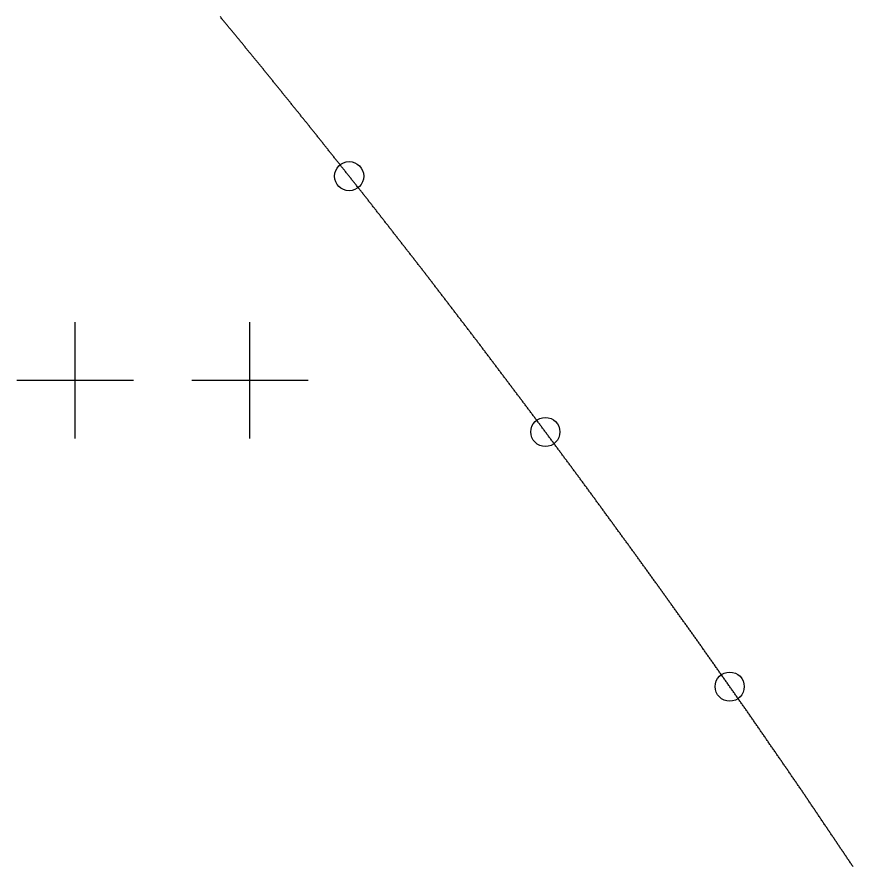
# Model space of a CAD drawing. Extents: x 2 to 292, y 1 to 254.
# Drawn here: x 218.44 to 232.79, y 46.69 to 61.26 of the extents above; entities that cross this region are included whole.
import ezdxf

# ---------------------------------------------------------------- set-up
doc = ezdxf.new("R2010")
doc.units = 0
doc.header["$PDMODE"] = 2
doc.header["$PDSIZE"] = 1
doc.layers.get('0').update_dxf_attribs({"linetype": 'CONTINUOUS'})
doc.layers.add('DRILLING', color=3, linetype='CONTINUOUS')
doc.layers.add('RIB_INDICATION', color=1, linetype='CONTINUOUS')

# ---------------------------------------------------------------- blocks, each defined once
blk = doc.blocks.new('*U113')
at = {"layer": 'DRILLING'}
blk.add_point((0, 0), dxfattribs=at)
blk = doc.blocks.new('*U114')
at = {"layer": 'DRILLING', "color": 0, "linetype": 'BYBLOCK'}
for p in [(0, 0), (3, 0), (6, 0)]:
    blk.add_blockref('*U113', p, dxfattribs=at)

msp = doc.modelspace()

# ---------------------------------------------------------------- linework, layer by layer
msp.add_polyline3d([(232.788, 46.6809, 0), (232.779, 46.6946, 0), (232.77, 46.7082, 0), (232.76, 46.7219, 0), (232.751, 46.7356, 0), (232.742, 46.7493, 0), (232.733, 46.7629, 0), (232.724, 46.7766, 0), (232.714, 46.7903, 0), (232.705, 46.804, 0), (232.696, 46.8176, 0), (232.687, 46.8313, 0), (232.677, 46.845, 0), (232.668, 46.8587, 0), (232.659, 46.8723, 0), (232.65, 46.886, 0), (232.641, 46.8997, 0), (232.631, 46.9134, 0), (232.622, 46.9271, 0), (232.613, 46.9407, 0), (232.604, 46.9544, 0), (232.595, 46.9681, 0), (232.585, 46.9818, 0), (232.576, 46.9954, 0), (232.567, 47.0091, 0), (232.558, 47.0228, 0), (232.548, 47.0365, 0), (232.539, 47.0501, 0), (232.53, 47.0638, 0), (232.521, 47.0775, 0), (232.512, 47.0912, 0), (232.502, 47.1048, 0), (232.493, 47.1185, 0), (232.484, 47.1322, 0), (232.475, 47.1459, 0), (232.466, 47.1595, 0), (232.456, 47.1732, 0), (232.447, 47.1869, 0), (232.438, 47.2006, 0), (232.429, 47.2143, 0), (232.419, 47.2279, 0), (232.41, 47.2416, 0), (232.401, 47.2553, 0), (232.392, 47.269, 0), (232.383, 47.2826, 0), (232.373, 47.2963, 0), (232.364, 47.31, 0), (232.355, 47.3237, 0), (232.346, 47.3373, 0), (232.336, 47.351, 0), (232.327, 47.3647, 0), (232.318, 47.3784, 0), (232.309, 47.392, 0), (232.3, 47.4057, 0), (232.29, 47.4194, 0), (232.281, 47.4331, 0), (232.272, 47.4467, 0), (232.263, 47.4604, 0), (232.254, 47.4741, 0), (232.244, 47.4878, 0), (232.235, 47.5015, 0), (232.226, 47.5151, 0), (232.217, 47.5288, 0), (232.207, 47.5425, 0), (232.198, 47.5562, 0), (232.189, 47.5698, 0), (232.18, 47.5835, 0), (232.171, 47.5972, 0), (232.161, 47.6109, 0), (232.152, 47.6245, 0), (232.143, 47.6382, 0), (232.134, 47.6519, 0), (232.125, 47.6656, 0), (232.115, 47.6792, 0), (232.106, 47.6929, 0), (232.097, 47.7066, 0), (232.088, 47.7203, 0), (232.078, 47.7339, 0), (232.069, 47.7476, 0), (232.06, 47.7613, 0), (232.051, 47.775, 0), (232.042, 47.7887, 0), (232.032, 47.8023, 0), (232.023, 47.816, 0), (232.014, 47.8297, 0), (232.005, 47.8434, 0), (231.996, 47.857, 0), (231.986, 47.8707, 0), (231.977, 47.8844, 0), (231.968, 47.8981, 0), (231.959, 47.9117, 0), (231.949, 47.9254, 0), (231.94, 47.9391, 0), (231.931, 47.9528, 0), (231.922, 47.9664, 0), (231.913, 47.9801, 0), (231.903, 47.9938, 0), (231.894, 48.0075, 0), (231.885, 48.0211, 0), (231.876, 48.0346, 0), (231.866, 48.0482, 0), (231.857, 48.0618, 0), (231.848, 48.0753, 0), (231.838, 48.0889, 0), (231.829, 48.1024, 0), (231.82, 48.116, 0), (231.81, 48.1295, 0), (231.801, 48.1431, 0), (231.791, 48.1566, 0), (231.782, 48.1702, 0), (231.773, 48.1838, 0), (231.763, 48.1973, 0), (231.754, 48.2109, 0), (231.745, 48.2244, 0), (231.735, 48.238, 0), (231.726, 48.2515, 0), (231.717, 48.2651, 0), (231.707, 48.2786, 0), (231.698, 48.2922, 0), (231.689, 48.3058, 0), (231.679, 48.3193, 0), (231.67, 48.3329, 0), (231.661, 48.3464, 0), (231.651, 48.36, 0), (231.642, 48.3735, 0), (231.633, 48.3871, 0), (231.623, 48.4006, 0), (231.614, 48.4142, 0), (231.605, 48.4278, 0), (231.595, 48.4413, 0), (231.586, 48.4549, 0), (231.577, 48.4684, 0), (231.567, 48.482, 0), (231.558, 48.4955, 0), (231.549, 48.5091, 0), (231.539, 48.5226, 0), (231.53, 48.5362, 0), (231.521, 48.5498, 0), (231.511, 48.5633, 0), (231.502, 48.5769, 0), (231.493, 48.5904, 0), (231.483, 48.604, 0), (231.474, 48.6175, 0), (231.465, 48.6311, 0), (231.455, 48.6446, 0), (231.446, 48.6582, 0), (231.437, 48.6718, 0), (231.427, 48.6853, 0), (231.418, 48.6989, 0), (231.409, 48.7124, 0), (231.399, 48.726, 0), (231.39, 48.7395, 0), (231.38, 48.7531, 0), (231.371, 48.7666, 0), (231.362, 48.7802, 0), (231.352, 48.7938, 0), (231.343, 48.8073, 0), (231.334, 48.8209, 0), (231.324, 48.8344, 0), (231.315, 48.848, 0), (231.306, 48.8615, 0), (231.296, 48.8751, 0), (231.287, 48.8886, 0), (231.278, 48.9022, 0), (231.268, 48.9158, 0), (231.259, 48.9293, 0), (231.25, 48.9429, 0), (231.24, 48.9564, 0), (231.231, 48.97, 0), (231.222, 48.9835, 0), (231.212, 48.9971, 0), (231.203, 49.0106, 0), (231.194, 49.0242, 0), (231.184, 49.0378, 0), (231.175, 49.0513, 0), (231.166, 49.0649, 0), (231.156, 49.0784, 0), (231.147, 49.092, 0), (231.138, 49.1055, 0), (231.128, 49.1191, 0), (231.119, 49.1326, 0), (231.11, 49.1462, 0), (231.1, 49.1598, 0), (231.091, 49.1733, 0), (231.082, 49.1869, 0), (231.072, 49.2004, 0), (231.063, 49.214, 0), (231.054, 49.2275, 0), (231.044, 49.2411, 0), (231.035, 49.2546, 0), (231.026, 49.2682, 0), (231.016, 49.2818, 0), (231.007, 49.2953, 0), (230.997, 49.3089, 0), (230.988, 49.3224, 0), (230.979, 49.336, 0), (230.969, 49.3494, 0), (230.96, 49.3629, 0), (230.95, 49.3763, 0), (230.941, 49.3897, 0), (230.931, 49.4032, 0), (230.922, 49.4166, 0), (230.913, 49.43, 0), (230.903, 49.4435, 0), (230.894, 49.4569, 0), (230.884, 49.4703, 0), (230.875, 49.4838, 0), (230.865, 49.4972, 0), (230.856, 49.5106, 0), (230.846, 49.5241, 0), (230.837, 49.5375, 0), (230.827, 49.5509, 0), (230.818, 49.5644, 0), (230.808, 49.5778, 0), (230.799, 49.5912, 0), (230.789, 49.6047, 0), (230.78, 49.6181, 0), (230.771, 49.6316, 0), (230.761, 49.645, 0), (230.752, 49.6584, 0), (230.742, 49.6719, 0), (230.733, 49.6853, 0), (230.723, 49.6987, 0), (230.714, 49.7122, 0), (230.704, 49.7256, 0), (230.695, 49.739, 0), (230.685, 49.7525, 0), (230.676, 49.7659, 0), (230.666, 49.7793, 0), (230.657, 49.7928, 0), (230.647, 49.8062, 0), (230.638, 49.8196, 0), (230.629, 49.8331, 0), (230.619, 49.8465, 0), (230.61, 49.8599, 0), (230.6, 49.8734, 0), (230.591, 49.8868, 0), (230.581, 49.9003, 0), (230.572, 49.9137, 0), (230.562, 49.9271, 0), (230.553, 49.9406, 0), (230.543, 49.954, 0), (230.534, 49.9674, 0), (230.524, 49.9809, 0), (230.515, 49.9943, 0), (230.505, 50.0077, 0), (230.496, 50.0212, 0), (230.487, 50.0346, 0), (230.477, 50.048, 0), (230.468, 50.0615, 0), (230.458, 50.0749, 0), (230.449, 50.0883, 0), (230.439, 50.1018, 0), (230.43, 50.1152, 0), (230.42, 50.1286, 0), (230.411, 50.1421, 0), (230.401, 50.1555, 0), (230.392, 50.169, 0), (230.382, 50.1824, 0), (230.373, 50.1958, 0), (230.363, 50.2093, 0), (230.354, 50.2227, 0), (230.345, 50.2361, 0), (230.335, 50.2496, 0), (230.326, 50.263, 0), (230.316, 50.2764, 0), (230.307, 50.2899, 0), (230.297, 50.3033, 0), (230.288, 50.3167, 0), (230.278, 50.3302, 0), (230.269, 50.3436, 0), (230.259, 50.357, 0), (230.25, 50.3705, 0), (230.24, 50.3839, 0), (230.231, 50.3973, 0), (230.221, 50.4108, 0), (230.212, 50.4242, 0), (230.202, 50.4377, 0), (230.193, 50.4511, 0), (230.184, 50.4645, 0), (230.174, 50.478, 0), (230.165, 50.4914, 0), (230.155, 50.5048, 0), (230.146, 50.5183, 0), (230.136, 50.5317, 0), (230.127, 50.5451, 0), (230.117, 50.5586, 0), (230.108, 50.572, 0), (230.098, 50.5854, 0), (230.089, 50.5989, 0), (230.079, 50.6123, 0), (230.07, 50.6257, 0), (230.06, 50.6392, 0), (230.051, 50.6526, 0), (230.041, 50.6658, 0), (230.032, 50.6791, 0), (230.022, 50.6924, 0), (230.013, 50.7056, 0), (230.003, 50.7189, 0), (229.994, 50.7322, 0), (229.984, 50.7454, 0), (229.975, 50.7587, 0), (229.965, 50.772, 0), (229.956, 50.7852, 0), (229.946, 50.7985, 0), (229.937, 50.8118, 0), (229.927, 50.825, 0), (229.918, 50.8383, 0), (229.908, 50.8516, 0), (229.899, 50.8649, 0), (229.889, 50.8781, 0), (229.879, 50.8914, 0), (229.87, 50.9047, 0), (229.86, 50.9179, 0), (229.851, 50.9312, 0), (229.841, 50.9445, 0), (229.832, 50.9577, 0), (229.822, 50.971, 0), (229.813, 50.9843, 0), (229.803, 50.9975, 0), (229.794, 51.0108, 0), (229.784, 51.0241, 0), (229.775, 51.0374, 0), (229.765, 51.0506, 0), (229.756, 51.0639, 0), (229.746, 51.0772, 0), (229.737, 51.0904, 0), (229.727, 51.1037, 0), (229.717, 51.117, 0), (229.708, 51.1302, 0), (229.698, 51.1435, 0), (229.689, 51.1568, 0), (229.679, 51.17, 0), (229.67, 51.1833, 0), (229.66, 51.1966, 0), (229.651, 51.2098, 0), (229.641, 51.2231, 0), (229.632, 51.2364, 0), (229.622, 51.2497, 0), (229.613, 51.2629, 0), (229.603, 51.2762, 0), (229.594, 51.2895, 0), (229.584, 51.3027, 0), (229.575, 51.316, 0), (229.565, 51.3293, 0), (229.555, 51.3425, 0), (229.546, 51.3558, 0), (229.536, 51.3691, 0), (229.527, 51.3823, 0), (229.517, 51.3956, 0), (229.508, 51.4089, 0), (229.498, 51.4221, 0), (229.489, 51.4354, 0), (229.479, 51.4487, 0), (229.47, 51.462, 0), (229.46, 51.4752, 0), (229.451, 51.4885, 0), (229.441, 51.5018, 0), (229.432, 51.515, 0), (229.422, 51.5283, 0), (229.413, 51.5416, 0), (229.403, 51.5548, 0), (229.393, 51.5681, 0), (229.384, 51.5814, 0), (229.374, 51.5946, 0), (229.365, 51.6079, 0), (229.355, 51.6212, 0), (229.346, 51.6344, 0), (229.336, 51.6477, 0), (229.327, 51.661, 0), (229.317, 51.6743, 0), (229.308, 51.6875, 0), (229.298, 51.7008, 0), (229.289, 51.7141, 0), (229.279, 51.7273, 0), (229.27, 51.7406, 0), (229.26, 51.7539, 0), (229.251, 51.7671, 0), (229.241, 51.7804, 0), (229.231, 51.7937, 0), (229.222, 51.8069, 0), (229.212, 51.8202, 0), (229.203, 51.8335, 0), (229.193, 51.8468, 0), (229.184, 51.86, 0), (229.174, 51.8733, 0), (229.165, 51.8866, 0), (229.155, 51.8998, 0), (229.146, 51.9131, 0), (229.136, 51.9264, 0), (229.127, 51.9396, 0), (229.117, 51.9527, 0), (229.108, 51.9658, 0), (229.098, 51.9789, 0), (229.089, 51.9919, 0), (229.079, 52.005, 0), (229.069, 52.018, 0), (229.06, 52.0311, 0), (229.05, 52.0441, 0), (229.041, 52.0572, 0), (229.031, 52.0703, 0), (229.022, 52.0833, 0), (229.012, 52.0964, 0), (229.003, 52.1094, 0), (228.993, 52.1225, 0), (228.984, 52.1355, 0), (228.974, 52.1486, 0), (228.965, 52.1617, 0), (228.955, 52.1747, 0), (228.946, 52.1878, 0), (228.936, 52.2008, 0), (228.927, 52.2139, 0), (228.917, 52.2269, 0), (228.907, 52.24, 0), (228.898, 52.2531, 0), (228.888, 52.2661, 0), (228.879, 52.2792, 0), (228.869, 52.2922, 0), (228.86, 52.3053, 0), (228.85, 52.3183, 0), (228.841, 52.3314, 0), (228.831, 52.3445, 0), (228.822, 52.3575, 0), (228.812, 52.3706, 0), (228.803, 52.3836, 0), (228.793, 52.3967, 0), (228.784, 52.4097, 0), (228.774, 52.4228, 0), (228.765, 52.4359, 0), (228.755, 52.4489, 0), (228.746, 52.462, 0), (228.736, 52.475, 0), (228.726, 52.4881, 0), (228.717, 52.5011, 0), (228.707, 52.5142, 0), (228.698, 52.5273, 0), (228.688, 52.5403, 0), (228.679, 52.5534, 0), (228.669, 52.5664, 0), (228.66, 52.5795, 0), (228.65, 52.5925, 0), (228.641, 52.6056, 0), (228.631, 52.6187, 0), (228.622, 52.6317, 0), (228.612, 52.6448, 0), (228.603, 52.6578, 0), (228.593, 52.6709, 0), (228.584, 52.6839, 0), (228.574, 52.697, 0), (228.564, 52.7101, 0), (228.555, 52.7231, 0), (228.545, 52.7362, 0), (228.536, 52.7492, 0), (228.526, 52.7623, 0), (228.517, 52.7753, 0), (228.507, 52.7884, 0), (228.498, 52.8015, 0), (228.488, 52.8145, 0), (228.479, 52.8276, 0), (228.469, 52.8406, 0), (228.46, 52.8537, 0), (228.45, 52.8667, 0), (228.441, 52.8798, 0), (228.431, 52.8929, 0), (228.422, 52.9059, 0), (228.412, 52.919, 0), (228.403, 52.932, 0), (228.393, 52.9451, 0), (228.383, 52.9581, 0), (228.374, 52.9712, 0), (228.364, 52.9843, 0), (228.355, 52.9973, 0), (228.345, 53.0104, 0), (228.336, 53.0234, 0), (228.326, 53.0365, 0), (228.317, 53.0495, 0), (228.307, 53.0626, 0), (228.298, 53.0757, 0), (228.288, 53.0887, 0), (228.279, 53.1018, 0), (228.269, 53.1148, 0), (228.26, 53.1279, 0), (228.25, 53.1409, 0), (228.241, 53.154, 0), (228.231, 53.1671, 0), (228.221, 53.1801, 0), (228.212, 53.1932, 0), (228.202, 53.2062, 0), (228.193, 53.2192, 0), (228.183, 53.2321, 0), (228.174, 53.2449, 0), (228.164, 53.2578, 0), (228.155, 53.2706, 0), (228.145, 53.2835, 0), (228.136, 53.2963, 0), (228.126, 53.3092, 0), (228.117, 53.322, 0), (228.107, 53.3349, 0), (228.098, 53.3477, 0), (228.088, 53.3606, 0), (228.079, 53.3734, 0), (228.069, 53.3862, 0), (228.06, 53.3991, 0), (228.05, 53.4119, 0), (228.04, 53.4248, 0), (228.031, 53.4376, 0), (228.021, 53.4505, 0), (228.012, 53.4633, 0), (228.002, 53.4762, 0), (227.993, 53.489, 0), (227.983, 53.5019, 0), (227.974, 53.5147, 0), (227.964, 53.5275, 0), (227.955, 53.5404, 0), (227.945, 53.5532, 0), (227.936, 53.5661, 0), (227.926, 53.5789, 0), (227.917, 53.5918, 0), (227.907, 53.6046, 0), (227.898, 53.6175, 0), (227.888, 53.6303, 0), (227.879, 53.6432, 0), (227.869, 53.656, 0), (227.859, 53.6688, 0), (227.85, 53.6817, 0), (227.84, 53.6945, 0), (227.831, 53.7074, 0), (227.821, 53.7202, 0), (227.812, 53.7331, 0), (227.802, 53.7459, 0), (227.793, 53.7588, 0), (227.783, 53.7716, 0), (227.774, 53.7845, 0), (227.764, 53.7973, 0), (227.755, 53.8101, 0), (227.745, 53.823, 0), (227.736, 53.8358, 0), (227.726, 53.8487, 0), (227.717, 53.8615, 0), (227.707, 53.8744, 0), (227.698, 53.8872, 0), (227.688, 53.9001, 0), (227.679, 53.9129, 0), (227.669, 53.9258, 0), (227.659, 53.9386, 0), (227.65, 53.9514, 0), (227.64, 53.9643, 0), (227.631, 53.9771, 0), (227.621, 53.99, 0), (227.612, 54.0028, 0), (227.602, 54.0157, 0), (227.593, 54.0285, 0), (227.583, 54.0414, 0), (227.574, 54.0542, 0), (227.564, 54.0671, 0), (227.555, 54.0799, 0), (227.545, 54.0928, 0), (227.536, 54.1056, 0), (227.526, 54.1184, 0), (227.517, 54.1313, 0), (227.507, 54.1441, 0), (227.498, 54.157, 0), (227.488, 54.1698, 0), (227.478, 54.1827, 0), (227.469, 54.1955, 0), (227.459, 54.2084, 0), (227.45, 54.2212, 0), (227.44, 54.2341, 0), (227.431, 54.2469, 0), (227.421, 54.2597, 0), (227.412, 54.2726, 0), (227.402, 54.2854, 0), (227.393, 54.2983, 0), (227.383, 54.3111, 0), (227.374, 54.324, 0), (227.364, 54.3368, 0), (227.355, 54.3497, 0), (227.345, 54.3625, 0), (227.336, 54.3754, 0), (227.326, 54.3882, 0), (227.317, 54.401, 0), (227.307, 54.4139, 0), (227.297, 54.4267, 0), (227.288, 54.4396, 0), (227.278, 54.4524, 0), (227.269, 54.4653, 0), (227.259, 54.478, 0), (227.25, 54.4906, 0), (227.24, 54.5033, 0), (227.231, 54.5159, 0), (227.221, 54.5285, 0), (227.212, 54.5412, 0), (227.202, 54.5538, 0), (227.193, 54.5664, 0), (227.183, 54.5791, 0), (227.174, 54.5917, 0), (227.164, 54.6043, 0), (227.155, 54.617, 0), (227.145, 54.6296, 0), (227.136, 54.6422, 0), (227.126, 54.6549, 0), (227.116, 54.6675, 0), (227.107, 54.6801, 0), (227.097, 54.6928, 0), (227.088, 54.7054, 0), (227.078, 54.718, 0), (227.069, 54.7307, 0), (227.059, 54.7433, 0), (227.05, 54.7559, 0), (227.04, 54.7686, 0), (227.031, 54.7812, 0), (227.021, 54.7938, 0), (227.012, 54.8065, 0), (227.002, 54.8191, 0), (226.993, 54.8317, 0), (226.983, 54.8444, 0), (226.974, 54.857, 0), (226.964, 54.8696, 0), (226.955, 54.8823, 0), (226.945, 54.8949, 0), (226.936, 54.9075, 0), (226.926, 54.9202, 0), (226.916, 54.9328, 0), (226.907, 54.9454, 0), (226.897, 54.9581, 0), (226.888, 54.9707, 0), (226.878, 54.9833, 0), (226.869, 54.996, 0), (226.859, 55.0086, 0), (226.85, 55.0212, 0), (226.84, 55.0339, 0), (226.831, 55.0465, 0), (226.821, 55.0591, 0), (226.812, 55.0718, 0), (226.802, 55.0844, 0), (226.793, 55.0971, 0), (226.783, 55.1097, 0), (226.774, 55.1223, 0), (226.764, 55.135, 0), (226.755, 55.1476, 0), (226.745, 55.1602, 0), (226.736, 55.1729, 0), (226.726, 55.1855, 0), (226.716, 55.1981, 0), (226.707, 55.2108, 0), (226.697, 55.2234, 0), (226.688, 55.236, 0), (226.678, 55.2487, 0), (226.669, 55.2613, 0), (226.659, 55.2739, 0), (226.65, 55.2866, 0), (226.64, 55.2992, 0), (226.631, 55.3118, 0), (226.621, 55.3245, 0), (226.612, 55.3371, 0), (226.602, 55.3497, 0), (226.593, 55.3624, 0), (226.583, 55.375, 0), (226.574, 55.3876, 0), (226.564, 55.4003, 0), (226.555, 55.4129, 0), (226.545, 55.4255, 0), (226.536, 55.4382, 0), (226.526, 55.4508, 0), (226.516, 55.4634, 0), (226.507, 55.4761, 0), (226.497, 55.4887, 0), (226.488, 55.5013, 0), (226.478, 55.514, 0), (226.469, 55.5266, 0), (226.459, 55.5392, 0), (226.45, 55.5519, 0), (226.44, 55.5645, 0), (226.431, 55.5771, 0), (226.421, 55.5898, 0), (226.412, 55.6024, 0), (226.402, 55.615, 0), (226.393, 55.6277, 0), (226.383, 55.6403, 0), (226.374, 55.6529, 0), (226.364, 55.6656, 0), (226.355, 55.6782, 0), (226.345, 55.6908, 0), (226.336, 55.7035, 0), (226.326, 55.7159, 0), (226.316, 55.7283, 0), (226.307, 55.7407, 0), (226.297, 55.7532, 0), (226.288, 55.7656, 0), (226.278, 55.778, 0), (226.269, 55.7904, 0), (226.259, 55.8029, 0), (226.25, 55.8153, 0), (226.24, 55.8277, 0), (226.231, 55.8401, 0), (226.221, 55.8525, 0), (226.212, 55.865, 0), (226.202, 55.8774, 0), (226.193, 55.8898, 0), (226.183, 55.9022, 0), (226.174, 55.9147, 0), (226.164, 55.9271, 0), (226.155, 55.9395, 0), (226.145, 55.9519, 0), (226.136, 55.9643, 0), (226.126, 55.9768, 0), (226.116, 55.9892, 0), (226.107, 56.0016, 0), (226.097, 56.014, 0), (226.088, 56.0265, 0), (226.078, 56.0389, 0), (226.069, 56.0513, 0), (226.059, 56.0637, 0), (226.05, 56.0761, 0), (226.04, 56.0886, 0), (226.031, 56.101, 0), (226.021, 56.1134, 0), (226.012, 56.1258, 0), (226.002, 56.1383, 0), (225.993, 56.1507, 0), (225.983, 56.1631, 0), (225.974, 56.1755, 0), (225.964, 56.1879, 0), (225.955, 56.2004, 0), (225.945, 56.2128, 0), (225.936, 56.2252, 0), (225.926, 56.2376, 0), (225.917, 56.2501, 0), (225.907, 56.2625, 0), (225.897, 56.2749, 0), (225.888, 56.2873, 0), (225.878, 56.2997, 0), (225.869, 56.3122, 0), (225.859, 56.3246, 0), (225.85, 56.337, 0), (225.84, 56.3494, 0), (225.831, 56.3619, 0), (225.821, 56.3743, 0), (225.812, 56.3867, 0), (225.802, 56.3991, 0), (225.793, 56.4115, 0), (225.783, 56.424, 0), (225.774, 56.4364, 0), (225.764, 56.4488, 0), (225.755, 56.4612, 0), (225.745, 56.4737, 0), (225.736, 56.4861, 0), (225.726, 56.4985, 0), (225.717, 56.5109, 0), (225.707, 56.5233, 0), (225.698, 56.5358, 0), (225.688, 56.5482, 0), (225.678, 56.5606, 0), (225.669, 56.573, 0), (225.659, 56.5855, 0), (225.65, 56.5979, 0), (225.64, 56.6103, 0), (225.631, 56.6227, 0), (225.621, 56.6351, 0), (225.612, 56.6476, 0), (225.602, 56.66, 0), (225.593, 56.6724, 0), (225.583, 56.6848, 0), (225.574, 56.6973, 0), (225.564, 56.7097, 0), (225.555, 56.7221, 0), (225.545, 56.7345, 0), (225.536, 56.747, 0), (225.526, 56.7594, 0), (225.517, 56.7718, 0), (225.507, 56.7842, 0), (225.498, 56.7966, 0), (225.488, 56.8091, 0), (225.478, 56.8215, 0), (225.469, 56.8339, 0), (225.459, 56.8463, 0), (225.45, 56.8588, 0), (225.44, 56.8712, 0), (225.431, 56.8836, 0), (225.421, 56.896, 0), (225.412, 56.9084, 0), (225.402, 56.9208, 0), (225.393, 56.933, 0), (225.383, 56.9452, 0), (225.374, 56.9574, 0), (225.364, 56.9696, 0), (225.355, 56.9818, 0), (225.345, 56.994, 0), (225.336, 57.0062, 0), (225.326, 57.0184, 0), (225.317, 57.0307, 0), (225.307, 57.0429, 0), (225.298, 57.0551, 0), (225.288, 57.0673, 0), (225.279, 57.0795, 0), (225.269, 57.0917, 0), (225.26, 57.1039, 0), (225.25, 57.1161, 0), (225.24, 57.1283, 0), (225.231, 57.1406, 0), (225.221, 57.1528, 0), (225.212, 57.165, 0), (225.202, 57.1772, 0), (225.193, 57.1894, 0), (225.183, 57.2016, 0), (225.174, 57.2138, 0), (225.164, 57.226, 0), (225.155, 57.2382, 0), (225.145, 57.2505, 0), (225.136, 57.2627, 0), (225.126, 57.2749, 0), (225.117, 57.2871, 0), (225.107, 57.2993, 0), (225.098, 57.3115, 0), (225.088, 57.3237, 0), (225.079, 57.3359, 0), (225.069, 57.3481, 0), (225.06, 57.3603, 0), (225.05, 57.3726, 0), (225.041, 57.3848, 0), (225.031, 57.397, 0), (225.021, 57.4092, 0), (225.012, 57.4214, 0), (225.002, 57.4336, 0), (224.993, 57.4458, 0), (224.983, 57.458, 0), (224.974, 57.4702, 0), (224.964, 57.4825, 0), (224.955, 57.4947, 0), (224.945, 57.5069, 0), (224.936, 57.5191, 0), (224.926, 57.5313, 0), (224.917, 57.5435, 0), (224.907, 57.5557, 0), (224.898, 57.5679, 0), (224.888, 57.5801, 0), (224.879, 57.5924, 0), (224.869, 57.6046, 0), (224.86, 57.6168, 0), (224.85, 57.629, 0), (224.841, 57.6412, 0), (224.831, 57.6534, 0), (224.822, 57.6656, 0), (224.812, 57.6778, 0), (224.803, 57.69, 0), (224.793, 57.7022, 0), (224.783, 57.7145, 0), (224.774, 57.7267, 0), (224.764, 57.7389, 0), (224.755, 57.7511, 0), (224.745, 57.7633, 0), (224.736, 57.7755, 0), (224.726, 57.7877, 0), (224.717, 57.7999, 0), (224.707, 57.8121, 0), (224.698, 57.8244, 0), (224.688, 57.8366, 0), (224.679, 57.8488, 0), (224.669, 57.861, 0), (224.66, 57.8732, 0), (224.65, 57.8854, 0), (224.641, 57.8976, 0), (224.631, 57.9098, 0), (224.622, 57.922, 0), (224.612, 57.9343, 0), (224.603, 57.9465, 0), (224.593, 57.9587, 0), (224.584, 57.9709, 0), (224.574, 57.9831, 0), (224.565, 57.9953, 0), (224.555, 58.0075, 0), (224.545, 58.0197, 0), (224.536, 58.0319, 0), (224.526, 58.0441, 0), (224.517, 58.0564, 0), (224.507, 58.0686, 0), (224.498, 58.0808, 0), (224.488, 58.093, 0), (224.479, 58.1052, 0), (224.469, 58.1172, 0), (224.46, 58.1292, 0), (224.45, 58.1412, 0), (224.441, 58.1532, 0), (224.431, 58.1652, 0), (224.422, 58.1772, 0), (224.412, 58.1892, 0), (224.403, 58.2012, 0), (224.393, 58.2132, 0), (224.384, 58.2252, 0), (224.374, 58.2372, 0), (224.365, 58.2492, 0), (224.355, 58.2612, 0), (224.346, 58.2732, 0), (224.336, 58.2852, 0), (224.327, 58.2972, 0), (224.317, 58.3092, 0), (224.307, 58.3212, 0), (224.298, 58.3332, 0), (224.288, 58.3452, 0), (224.279, 58.3572, 0), (224.269, 58.3692, 0), (224.26, 58.3812, 0), (224.25, 58.3932, 0), (224.241, 58.4052, 0), (224.231, 58.4172, 0), (224.222, 58.4292, 0), (224.212, 58.4412, 0), (224.203, 58.4532, 0), (224.193, 58.4652, 0), (224.184, 58.4772, 0), (224.174, 58.4892, 0), (224.165, 58.5012, 0), (224.155, 58.5132, 0), (224.146, 58.5252, 0), (224.136, 58.5372, 0), (224.127, 58.5492, 0), (224.117, 58.5612, 0), (224.108, 58.5732, 0), (224.098, 58.5852, 0), (224.089, 58.5972, 0), (224.079, 58.6092, 0), (224.07, 58.6212, 0), (224.06, 58.6332, 0), (224.05, 58.6452, 0), (224.041, 58.6572, 0), (224.031, 58.6692, 0), (224.022, 58.6812, 0), (224.012, 58.6932, 0), (224.003, 58.7052, 0), (223.993, 58.7172, 0), (223.984, 58.7292, 0), (223.974, 58.7412, 0), (223.965, 58.7532, 0), (223.955, 58.7652, 0), (223.946, 58.7772, 0), (223.936, 58.7892, 0), (223.927, 58.8012, 0), (223.917, 58.8132, 0), (223.908, 58.8252, 0), (223.898, 58.8372, 0), (223.889, 58.8492, 0), (223.879, 58.8612, 0), (223.87, 58.8732, 0), (223.86, 58.8852, 0), (223.851, 58.8972, 0), (223.841, 58.9092, 0), (223.832, 58.9212, 0), (223.822, 58.9332, 0), (223.813, 58.9452, 0), (223.803, 58.9572, 0), (223.793, 58.9692, 0), (223.784, 58.9812, 0), (223.774, 58.9932, 0), (223.765, 59.0052, 0), (223.755, 59.0172, 0), (223.746, 59.0292, 0), (223.736, 59.0412, 0), (223.727, 59.0532, 0), (223.717, 59.0652, 0), (223.708, 59.0772, 0), (223.698, 59.0891, 0), (223.689, 59.1011, 0), (223.679, 59.1131, 0), (223.67, 59.1251, 0), (223.66, 59.1371, 0), (223.651, 59.1491, 0), (223.641, 59.1611, 0), (223.632, 59.1731, 0), (223.622, 59.1851, 0), (223.613, 59.1971, 0), (223.603, 59.2091, 0), (223.594, 59.2211, 0), (223.584, 59.2331, 0), (223.575, 59.2451, 0), (223.565, 59.2571, 0), (223.555, 59.2691, 0), (223.546, 59.2811, 0), (223.536, 59.2929, 0), (223.527, 59.3046, 0), (223.517, 59.3164, 0), (223.508, 59.3282, 0), (223.498, 59.34, 0), (223.489, 59.3518, 0), (223.479, 59.3636, 0), (223.47, 59.3754, 0), (223.46, 59.3872, 0), (223.451, 59.3989, 0), (223.441, 59.4107, 0), (223.432, 59.4225, 0), (223.422, 59.4343, 0), (223.413, 59.4461, 0), (223.403, 59.4579, 0), (223.394, 59.4697, 0), (223.384, 59.4815, 0), (223.375, 59.4932, 0), (223.365, 59.505, 0), (223.356, 59.5168, 0), (223.346, 59.5286, 0), (223.337, 59.5404, 0), (223.327, 59.5522, 0), (223.318, 59.564, 0), (223.308, 59.5758, 0), (223.299, 59.5875, 0), (223.289, 59.5993, 0), (223.279, 59.6111, 0), (223.27, 59.6229, 0), (223.26, 59.6347, 0), (223.251, 59.6465, 0), (223.241, 59.6583, 0), (223.232, 59.6701, 0), (223.222, 59.6818, 0), (223.213, 59.6936, 0), (223.203, 59.7054, 0), (223.194, 59.7172, 0), (223.184, 59.729, 0), (223.175, 59.7408, 0), (223.165, 59.7526, 0), (223.156, 59.7644, 0), (223.146, 59.7761, 0), (223.137, 59.7879, 0), (223.127, 59.7997, 0), (223.118, 59.8115, 0), (223.108, 59.8233, 0), (223.099, 59.8351, 0), (223.089, 59.8469, 0), (223.08, 59.8587, 0), (223.07, 59.8704, 0), (223.061, 59.8822, 0), (223.051, 59.894, 0), (223.042, 59.9058, 0), (223.032, 59.9176, 0), (223.023, 59.9294, 0), (223.013, 59.9412, 0), (223.004, 59.953, 0), (222.994, 59.9647, 0), (222.984, 59.9765, 0), (222.975, 59.9883, 0), (222.965, 60.0001, 0), (222.956, 60.0119, 0), (222.946, 60.0237, 0), (222.937, 60.0355, 0), (222.927, 60.0473, 0), (222.918, 60.059, 0), (222.908, 60.0708, 0), (222.899, 60.0826, 0), (222.889, 60.0944, 0), (222.88, 60.1062, 0), (222.87, 60.118, 0), (222.861, 60.1298, 0), (222.851, 60.1416, 0), (222.842, 60.1533, 0), (222.832, 60.1651, 0), (222.823, 60.1769, 0), (222.813, 60.1887, 0), (222.804, 60.2005, 0), (222.794, 60.2123, 0), (222.785, 60.2241, 0), (222.775, 60.2359, 0), (222.766, 60.2476, 0), (222.756, 60.2594, 0), (222.747, 60.2712, 0), (222.737, 60.283, 0), (222.728, 60.2948, 0), (222.718, 60.3066, 0), (222.708, 60.3184, 0), (222.699, 60.3302, 0), (222.689, 60.3419, 0), (222.68, 60.3537, 0), (222.67, 60.3655, 0), (222.661, 60.3773, 0), (222.651, 60.3891, 0), (222.642, 60.4009, 0), (222.632, 60.4127, 0), (222.623, 60.4245, 0), (222.613, 60.4361, 0), (222.604, 60.4477, 0), (222.594, 60.4592, 0), (222.585, 60.4708, 0), (222.575, 60.4824, 0), (222.566, 60.494, 0), (222.556, 60.5055, 0), (222.547, 60.5171, 0), (222.537, 60.5287, 0), (222.528, 60.5403, 0), (222.518, 60.5518, 0), (222.509, 60.5634, 0), (222.499, 60.575, 0), (222.49, 60.5866, 0), (222.48, 60.5981, 0), (222.471, 60.6097, 0), (222.461, 60.6213, 0), (222.452, 60.6329, 0), (222.442, 60.6444, 0), (222.433, 60.656, 0), (222.423, 60.6676, 0), (222.413, 60.6792, 0), (222.404, 60.6907, 0), (222.394, 60.7023, 0), (222.385, 60.7139, 0), (222.375, 60.7255, 0), (222.366, 60.7371, 0), (222.356, 60.7486, 0), (222.347, 60.7602, 0), (222.337, 60.7718, 0), (222.328, 60.7834, 0), (222.318, 60.7949, 0), (222.309, 60.8065, 0), (222.299, 60.8181, 0), (222.29, 60.8297, 0), (222.28, 60.8412, 0), (222.271, 60.8528, 0), (222.261, 60.8644, 0), (222.252, 60.876, 0), (222.242, 60.8875, 0), (222.233, 60.8991, 0), (222.223, 60.9107, 0), (222.214, 60.9223, 0), (222.204, 60.9338, 0), (222.195, 60.9454, 0), (222.185, 60.957, 0), (222.176, 60.9686, 0), (222.166, 60.9801, 0), (222.157, 60.9917, 0), (222.147, 61.0033, 0), (222.138, 61.0149, 0), (222.128, 61.0264, 0), (222.119, 61.038, 0), (222.109, 61.0496, 0), (222.099, 61.0612, 0), (222.09, 61.0728, 0), (222.08, 61.0843, 0), (222.071, 61.0959, 0), (222.061, 61.1075, 0), (222.052, 61.1191, 0), (222.042, 61.1306, 0), (222.033, 61.1422, 0), (222.023, 61.1538, 0), (222.014, 61.1654, 0), (222.004, 61.1769, 0), (221.995, 61.1885, 0), (221.985, 61.2001, 0), (221.976, 61.2117, 0), (221.966, 61.2232, 0), (221.957, 61.2348, 0), (221.947, 61.2464, 0), (221.938, 61.258, 0), (221.928, 61.2695, 0)])
at = {"layer": 'RIB_INDICATION'}
for centre in [(224.14105, 58.53101), (227.50874, 54.14183), (230.67232, 49.77094)]:
    msp.add_circle(centre, 0.25, dxfattribs=at)

# ---------------------------------------------------------------- block references
at = {"layer": 'DRILLING', "xscale": -1}
msp.add_blockref('*U114', (222.43973, 55.02829), dxfattribs=at)

doc.saveas('drawing.dxf')
